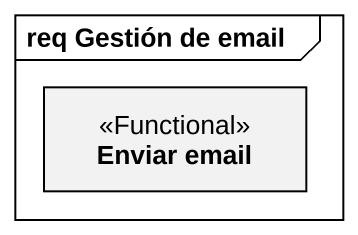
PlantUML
@startuml
mainframe req Gestión de email
hide circle
hide empty members
class "Enviar email" as Enviar_email <<Functional>>
@enduml
